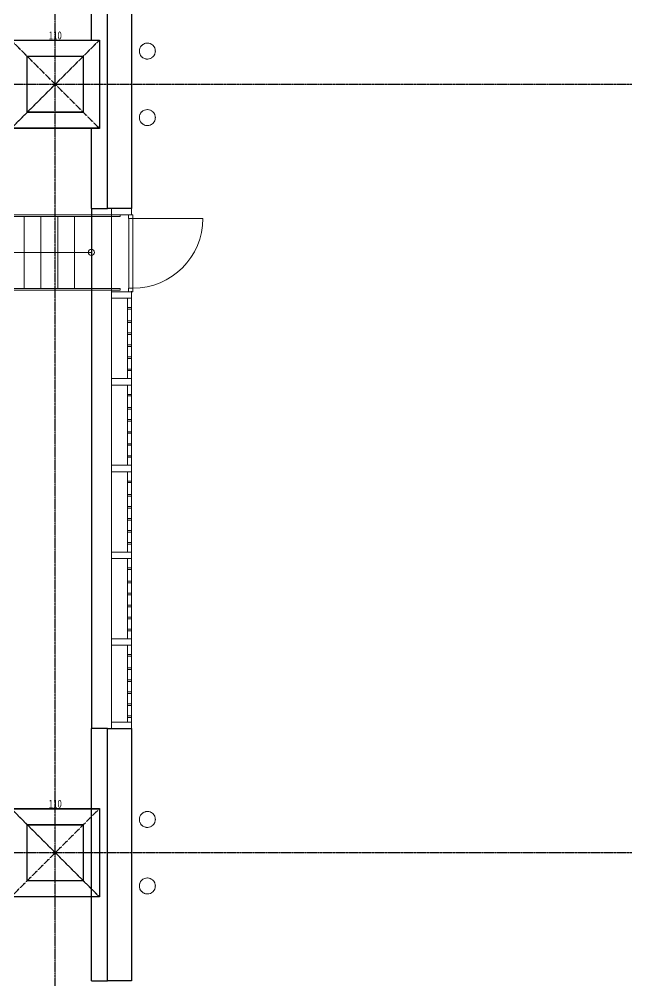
# Model space of a CAD drawing. Header units: millimetres. Extents: x -18489 to 17339, y -1599 to 10961.
# Drawn here: x -12883 to -12118, y 5502 to 6704 of the extents above; entities that cross this region are included whole.
import ezdxf

# ---------------------------------------------------------------- set-up
doc = ezdxf.new("R2010")
doc.units = ezdxf.units.MM
for name, pattern in [('X-CUB3-L10$0$COL-CEN-LIN', [3.25, 2.5, -0.25, 0.25, -0.25]), ('X-CUB3-L10$0$HIDDEN', [0.4, 0.3, -0.1]), ('X-CUB3-L10$0$JJP_虛線(退縮線、投影線、地下室範圍、非屬本工程、圖面分區)', [0.45, 0.3, -0.15])]:
    doc.linetypes.add(name, pattern=pattern)
for name, color, linetype in [('X-CUB3-L10$0$1_地上一層平面圖_1_A-STRS.Newcub', 8, 'Continuous'), ('X-CUB3-L10$0$1_地上一層平面圖_1_A-WALL-EX.Newcub', 8, 'Continuous'), ('X-CUB3-L10$0$A-OBJE-PIPE.Newcub', 8, 'Continuous'), ('X-CUB3-L10$0$A-WALL-EX.Newcub', 8, 'Continuous'), ('X-CUB3-L10$0$CCL', 8, 'X-CUB3-L10$0$COL-CEN-LIN'), ('X-CUB3-L10$0$COL', 8, 'Continuous'), ('X-CUB3-L10$0$COL-S', 8, 'Continuous'), ('X-CUB3-L10$0$WALL-DR', 8, 'Continuous'), ('X-CUB3-L10$0$WALL-G', 8, 'Continuous')]:
    doc.layers.add(name, color=color, linetype=linetype)
doc.styles.add('X-CUB3-L10$0$DIM', font='', dxfattribs={"width": 0.8})
doc.styles.get('X-CUB3-L10$0$DIM').set_extended_font_data('MingLiU')
doc.dimstyles.new('X-CUB3-L10$0$JJP_005_defpoint', dxfattribs={"dimtxt": 20, "dimasz": 0.5, "dimexe": 0.5, "dimexo": 0.5, "dimgap": 0.5, "dimtad": 1, "dimdsep": 46, "dimtxsty": 'X-CUB3-L10$0$DIM', "dimblk": 'X-CUB3-L10$0$_None', "dimcen": 10, "dimclrd": 256, "dimclre": 256, "dimclrt": 256, "dimadec": 0, "dimazin": 0, "dimtfac": 1, "dimtix": 1, "dimtmove": 2, "dimatfit": 3, "dimldrblk": 'X-CUB3-L10$0$_None', "dimfxl": 0.5, "dimtolj": 1, "dimtzin": 0, "dimarcsym": 0})

# ---------------------------------------------------------------- blocks, each defined once
blk = doc.blocks.new('X-CUB3-L10$0$變形體_7_1')
at = {"layer": 'X-CUB3-L10$0$A-OBJE-PIPE.Newcub', "color": 15, "lineweight": 0, "flags": 128}
blk.add_lwpolyline([(-12733, 5619.5), (-12733, 5619), (-12732.5, 5617.6), (-12732.4, 5617.1), (-12731.7, 5615.8), (-12731.4, 5615.3), (-12730.4, 5614.1), (-12730.1, 5613.8), (-12728.9, 5612.8), (-12728.5, 5612.5), (-12727.2, 5611.8), (-12726.8, 5611.6), (-12725.3, 5611.2), (-12724.9, 5611.1), (-12723.5, 5611), (-12723.1, 5610.9), (-12721.7, 5611.1), (-12721.3, 5611.1), (-12719.8, 5611.5), (-12719.3, 5611.7), (-12718, 5612.4), (-12717.6, 5612.6), (-12716.3, 5613.6), (-12716, 5613.9), (-12715, 5615.1), (-12714.7, 5615.5), (-12714, 5616.9), (-12713.8, 5617.3), (-12713.4, 5618.7), (-12713.3, 5619.1), (-12713.2, 5620.5), (-12713.1, 5620.9), (-12713.3, 5622.4), (-12713.3, 5622.8), (-12713.8, 5624.3), (-12713.9, 5624.7), (-12714.6, 5626.1), (-12714.8, 5626.5), (-12715.8, 5627.7), (-12716.1, 5628.1), (-12717.4, 5629), (-12717.7, 5629.3), (-12719.1, 5630), (-12719.5, 5630.2), (-12720.9, 5630.6), (-12721.3, 5630.8), (-12722.7, 5630.9), (-12723.1, 5630.9), (-12724.6, 5630.8), (-12725, 5630.7), (-12726.5, 5630.3), (-12726.9, 5630.2), (-12728.3, 5629.4), (-12728.7, 5629.2), (-12729.9, 5628.2), (-12730.3, 5627.9), (-12731.3, 5626.7), (-12731.5, 5626.3), (-12732.2, 5625), (-12732.4, 5624.6), (-12732.8, 5623.1), (-12733, 5622.7), (-12733.1, 5621.3), (-12733.1, 5620.9)], close=True, dxfattribs=at)
blk = doc.blocks.new('X-CUB3-L10$0$變形體_8_1')
at = {"layer": 'X-CUB3-L10$0$A-OBJE-PIPE.Newcub', "color": 15, "lineweight": 0, "flags": 128}
blk.add_lwpolyline([(-12733.1, 5703.6), (-12733, 5702.2), (-12732.8, 5701.8), (-12732.4, 5700.4), (-12732.2, 5700), (-12731.5, 5698.6), (-12731.3, 5698.2), (-12730.3, 5697), (-12729.9, 5696.7), (-12728.7, 5695.7), (-12728.3, 5695.5), (-12726.9, 5694.7), (-12726.5, 5694.6), (-12725, 5694.2), (-12724.6, 5694.1), (-12723.1, 5694), (-12722.7, 5694), (-12721.3, 5694.2), (-12720.9, 5694.3), (-12719.5, 5694.7), (-12719.1, 5694.9), (-12717.7, 5695.6), (-12717.4, 5695.9), (-12716.1, 5696.9), (-12715.8, 5697.2), (-12714.8, 5698.4), (-12714.6, 5698.8), (-12713.9, 5700.2), (-12713.8, 5700.6), (-12713.3, 5702.1), (-12713.3, 5702.5), (-12713.1, 5704), (-12713.2, 5704.4), (-12713.3, 5705.8), (-12713.4, 5706.2), (-12713.8, 5707.6), (-12714, 5708), (-12714.7, 5709.4), (-12715, 5709.8), (-12716, 5711), (-12716.3, 5711.3), (-12717.6, 5712.3), (-12718, 5712.5), (-12719.3, 5713.2), (-12719.8, 5713.4), (-12721.3, 5713.8), (-12721.7, 5713.9), (-12723.1, 5714), (-12723.5, 5714), (-12724.9, 5713.8), (-12725.3, 5713.7), (-12726.8, 5713.3), (-12727.2, 5713.1), (-12728.5, 5712.4), (-12728.9, 5712.1), (-12730.1, 5711.1), (-12730.4, 5710.8), (-12731.4, 5709.6), (-12731.7, 5709.2), (-12732.4, 5707.8), (-12732.5, 5707.4), (-12733, 5705.9), (-12733, 5705.4), (-12733.1, 5704)], close=True, dxfattribs=at)
blk = doc.blocks.new('X-CUB3-L10$0$變形體_13_1')
at = {"layer": 'X-CUB3-L10$0$A-OBJE-PIPE.Newcub', "color": 15, "lineweight": 0, "flags": 128}
blk.add_lwpolyline([(-12733, 6579.5), (-12733, 6579), (-12732.5, 6577.6), (-12732.4, 6577.1), (-12731.7, 6575.8), (-12731.4, 6575.3), (-12730.4, 6574.1), (-12730.1, 6573.8), (-12728.9, 6572.8), (-12728.5, 6572.5), (-12727.2, 6571.8), (-12726.8, 6571.6), (-12725.3, 6571.2), (-12724.9, 6571.1), (-12723.5, 6571), (-12723.1, 6570.9), (-12721.7, 6571.1), (-12721.3, 6571.1), (-12719.8, 6571.5), (-12719.3, 6571.7), (-12718, 6572.4), (-12717.6, 6572.6), (-12716.3, 6573.6), (-12716, 6573.9), (-12715, 6575.1), (-12714.7, 6575.5), (-12714, 6576.9), (-12713.8, 6577.3), (-12713.4, 6578.7), (-12713.3, 6579.1), (-12713.2, 6580.5), (-12713.1, 6580.9), (-12713.3, 6582.4), (-12713.3, 6582.8), (-12713.8, 6584.3), (-12713.9, 6584.7), (-12714.6, 6586.1), (-12714.8, 6586.5), (-12715.8, 6587.7), (-12716.1, 6588.1), (-12717.4, 6589), (-12717.7, 6589.3), (-12719.1, 6590), (-12719.5, 6590.2), (-12720.9, 6590.6), (-12721.3, 6590.8), (-12722.7, 6590.9), (-12723.1, 6590.9), (-12724.6, 6590.8), (-12725, 6590.7), (-12726.5, 6590.3), (-12726.9, 6590.2), (-12728.3, 6589.4), (-12728.7, 6589.2), (-12729.9, 6588.2), (-12730.3, 6587.9), (-12731.3, 6586.7), (-12731.5, 6586.3), (-12732.2, 6585), (-12732.4, 6584.6), (-12732.8, 6583.1), (-12733, 6582.7), (-12733.1, 6581.3), (-12733.1, 6580.9)], close=True, dxfattribs=at)
blk = doc.blocks.new('X-CUB3-L10$0$變形體_14_1')
at = {"layer": 'X-CUB3-L10$0$A-OBJE-PIPE.Newcub', "color": 15, "lineweight": 0, "flags": 128}
blk.add_lwpolyline([(-12733.1, 6663.6), (-12733, 6662.2), (-12732.8, 6661.8), (-12732.4, 6660.4), (-12732.2, 6660), (-12731.5, 6658.6), (-12731.3, 6658.2), (-12730.3, 6657), (-12729.9, 6656.7), (-12728.7, 6655.7), (-12728.3, 6655.5), (-12726.9, 6654.7), (-12726.5, 6654.6), (-12725, 6654.2), (-12724.6, 6654.1), (-12723.1, 6654), (-12722.7, 6654), (-12721.3, 6654.2), (-12720.9, 6654.3), (-12719.5, 6654.7), (-12719.1, 6654.9), (-12717.7, 6655.6), (-12717.4, 6655.9), (-12716.1, 6656.9), (-12715.8, 6657.2), (-12714.8, 6658.4), (-12714.6, 6658.8), (-12713.9, 6660.2), (-12713.8, 6660.6), (-12713.3, 6662.1), (-12713.3, 6662.5), (-12713.1, 6664), (-12713.2, 6664.4), (-12713.3, 6665.8), (-12713.4, 6666.2), (-12713.8, 6667.6), (-12714, 6668), (-12714.7, 6669.4), (-12715, 6669.8), (-12716, 6671), (-12716.3, 6671.3), (-12717.6, 6672.3), (-12718, 6672.5), (-12719.3, 6673.2), (-12719.8, 6673.4), (-12721.3, 6673.8), (-12721.7, 6673.9), (-12723.1, 6674), (-12723.5, 6674), (-12724.9, 6673.8), (-12725.3, 6673.7), (-12726.8, 6673.3), (-12727.2, 6673.1), (-12728.5, 6672.4), (-12728.9, 6672.1), (-12730.1, 6671.1), (-12730.4, 6670.8), (-12731.4, 6669.6), (-12731.7, 6669.2), (-12732.4, 6667.8), (-12732.5, 6667.4), (-12733, 6665.9), (-12733, 6665.4), (-12733.1, 6664)], close=True, dxfattribs=at)
blk = doc.blocks.new('*D570')
at = {"layer": 'DefPoints', "lineweight": -2, "transparency": 16777216}
blk.add_line((0, 0), (110, 0), dxfattribs=at)
at = {"layer": 'DefPoints', "color": 0, "transparency": 16777216}
for p in [(0, 0), (110, 0), (110, 0)]:
    blk.add_point(p, dxfattribs=at)
at = {"layer": 'DefPoints', "transparency": 16777216, "insert": (55, 6.1), "char_height": 10, "attachment_point": 5, "style": 'X-CUB3-L10$0$DIM'}
blk.add_mtext('\\A1;110', dxfattribs=at)
blk = doc.blocks.new('X-CUB3-L10$0$_None')
blk = doc.blocks.new('*D571')
at = {"layer": 'DefPoints', "lineweight": -2, "transparency": 16777216}
blk.add_line((0, 0), (0, -110), dxfattribs=at)
at = {"layer": 'DefPoints', "color": 0, "transparency": 16777216}
for p in [(0, 0), (0, -110), (0, -110)]:
    blk.add_point(p, dxfattribs=at)
at = {"layer": 'DefPoints', "transparency": 16777216, "insert": (-6.1, -55), "char_height": 10, "attachment_point": 5, "rotation": 90, "style": 'X-CUB3-L10$0$DIM'}
blk.add_mtext('\\A1;110', dxfattribs=at)
blk = doc.blocks.new('X-CUB3-L10$0$帷幕牆_2_1')
at = {"layer": 'X-CUB3-L10$0$1_地上一層平面圖_1_A-WALL-EX.Newcub', "color": 4, "lineweight": 0, "ltscale": 10}
blk.add_line((-12741.1, 1655), (-12653.8, 1655), dxfattribs=at)
at = {"layer": 'X-CUB3-L10$0$1_地上一層平面圖_1_A-WALL-EX.Newcub', "color": 4, "lineweight": 0, "ltscale": 10, "flags": 128}
for points in [[(-12746.6, 1659.5), (-12746.6, 1655), (-12741.1, 1655), (-12741.1, 1659.5)], [(-12741.1, 1563.1), (-12741.1, 1567.6), (-12746.6, 1567.6), (-12746.6, 1563.1)]]:
    blk.add_lwpolyline(points, close=True, dxfattribs=at)
for points in [[(-12746.1, 1655), (-12746.1, 1567.6)], [(-12741.1, 1655.5), (-12741.1, 1567.1)]]:
    blk.add_lwpolyline(points, dxfattribs=at)
at = {"layer": 'X-CUB3-L10$0$1_地上一層平面圖_1_A-WALL-EX.Newcub', "color": 8, "lineweight": 0, "ltscale": 10}
blk.add_arc((-12741.1, 1655), 87.3, 270, 0, dxfattribs=at)
at = {"layer": 'X-CUB3-L10$0$A-WALL-EX.Newcub', "color": 1, "lineweight": 0, "flags": 128}
for points in [[(-12743.1, 1659.5), (-12743.1, 1667.5), (-12768.1, 1667.5), (-12768.1, 1659.5)], [(-12743.1, 1555.1), (-12743.1, 1563.1), (-12768.1, 1563.1), (-12768.1, 1555.1)], [(-12743.1, 1541.5), (-12743.1, 1543.5), (-12748.1, 1543.5), (-12748.1, 1541.5)], [(-12743.1, 1524.8), (-12743.1, 1526.8), (-12748.1, 1526.8), (-12748.1, 1524.8)], [(-12743.1, 1509.8), (-12743.1, 1511.8), (-12748.1, 1511.8), (-12748.1, 1509.8)], [(-12743.1, 1494.8), (-12743.1, 1496.8), (-12748.1, 1496.8), (-12748.1, 1494.8)], [(-12743.1, 1479.8), (-12743.1, 1481.8), (-12748.1, 1481.8), (-12748.1, 1479.8)], [(-12743.1, 1464.8), (-12743.1, 1466.8), (-12748.1, 1466.8), (-12748.1, 1464.8)], [(-12743.1, 1446.8), (-12743.1, 1454.8), (-12768.1, 1454.8), (-12768.1, 1446.8)], [(-12743.1, 1433.1), (-12743.1, 1435.1), (-12748.1, 1435.1), (-12748.1, 1433.1)], [(-12743.1, 1416.5), (-12743.1, 1418.5), (-12748.1, 1418.5), (-12748.1, 1416.5)], [(-12743.1, 1401.5), (-12743.1, 1403.5), (-12748.1, 1403.5), (-12748.1, 1401.5)], [(-12743.1, 1386.5), (-12743.1, 1388.5), (-12748.1, 1388.5), (-12748.1, 1386.5)], [(-12743.1, 1371.5), (-12743.1, 1373.5), (-12748.1, 1373.5), (-12748.1, 1371.5)], [(-12743.1, 1356.5), (-12743.1, 1358.5), (-12748.1, 1358.5), (-12748.1, 1356.5)], [(-12743.1, 1338.5), (-12743.1, 1346.5), (-12768.1, 1346.5), (-12768.1, 1338.5)], [(-12743.1, 1324.8), (-12743.1, 1326.8), (-12748.1, 1326.8), (-12748.1, 1324.8)], [(-12743.1, 1308.1), (-12743.1, 1310.1), (-12748.1, 1310.1), (-12748.1, 1308.1)], [(-12743.1, 1293.1), (-12743.1, 1295.1), (-12748.1, 1295.1), (-12748.1, 1293.1)], [(-12743.1, 1278.1), (-12743.1, 1280.1), (-12748.1, 1280.1), (-12748.1, 1278.1)], [(-12743.1, 1263.1), (-12743.1, 1265.1), (-12748.1, 1265.1), (-12748.1, 1263.1)], [(-12743.1, 1248.1), (-12743.1, 1250.1), (-12748.1, 1250.1), (-12748.1, 1248.1)], [(-12743.1, 1230.1), (-12743.1, 1238.1), (-12768.1, 1238.1), (-12768.1, 1230.1)], [(-12743.1, 1216.5), (-12743.1, 1218.5), (-12748.1, 1218.5), (-12748.1, 1216.5)], [(-12743.1, 1199.8), (-12743.1, 1201.8), (-12748.1, 1201.8), (-12748.1, 1199.8)], [(-12743.1, 1184.8), (-12743.1, 1186.8), (-12748.1, 1186.8), (-12748.1, 1184.8)], [(-12743.1, 1169.8), (-12743.1, 1171.8), (-12748.1, 1171.8), (-12748.1, 1169.8)], [(-12743.1, 1154.8), (-12743.1, 1156.8), (-12748.1, 1156.8), (-12748.1, 1154.8)], [(-12743.1, 1139.8), (-12743.1, 1141.8), (-12748.1, 1141.8), (-12748.1, 1139.8)], [(-12743.1, 1121.8), (-12743.1, 1129.8), (-12768.1, 1129.8), (-12768.1, 1121.8)], [(-12743.1, 1108.1), (-12743.1, 1110.1), (-12748.1, 1110.1), (-12748.1, 1108.1)], [(-12743.1, 1091.5), (-12743.1, 1093.5), (-12748.1, 1093.5), (-12748.1, 1091.5)], [(-12743.1, 1076.5), (-12743.1, 1078.5), (-12748.1, 1078.5), (-12748.1, 1076.5)], [(-12743.1, 1061.5), (-12743.1, 1063.5), (-12748.1, 1063.5), (-12748.1, 1061.5)], [(-12743.1, 1046.5), (-12743.1, 1048.5), (-12748.1, 1048.5), (-12748.1, 1046.5)], [(-12743.1, 1031.5), (-12743.1, 1033.5), (-12748.1, 1033.5), (-12748.1, 1031.5)], [(-12743.1, 1017.5), (-12743.1, 1025.5), (-12768.1, 1025.5), (-12768.1, 1017.5)]]:
    blk.add_lwpolyline(points, close=True, dxfattribs=at)
at = {"layer": 'X-CUB3-L10$0$A-WALL-EX.Newcub', "color": 4, "lineweight": 0, "flags": 128}
for points in [[(-12768.1, 1563.1), (-12768.1, 1574.1), (-12768.1, 1589.1), (-12768.1, 1604.1), (-12768.1, 1619.1), (-12768.1, 1634.1), (-12768.1, 1650.8), (-12768.1, 1659.5)], [(-12743.1, 1563.1), (-12743.1, 1564.1)], [(-12768.1, 1454.8), (-12768.1, 1465.8), (-12768.1, 1480.8), (-12768.1, 1495.8), (-12768.1, 1510.8), (-12768.1, 1525.8), (-12768.1, 1542.5), (-12768.1, 1555.1)], [(-12748.1, 1543.5), (-12748.1, 1555.1)], [(-12743.1, 1543.5), (-12743.1, 1555.1)], [(-12748.1, 1526.8), (-12748.1, 1541.5)], [(-12743.1, 1526.8), (-12743.1, 1541.5)], [(-12748.1, 1511.8), (-12748.1, 1524.8)], [(-12743.1, 1511.8), (-12743.1, 1524.8)], [(-12748.1, 1496.8), (-12748.1, 1509.8)], [(-12743.1, 1496.8), (-12743.1, 1509.8)], [(-12748.1, 1481.8), (-12748.1, 1494.8)], [(-12743.1, 1481.8), (-12743.1, 1494.8)], [(-12748.1, 1466.8), (-12748.1, 1479.8)], [(-12743.1, 1466.8), (-12743.1, 1479.8)], [(-12748.1, 1454.8), (-12748.1, 1464.8)], [(-12743.1, 1454.8), (-12743.1, 1464.8)], [(-12768.1, 1346.5), (-12768.1, 1357.5), (-12768.1, 1372.5), (-12768.1, 1387.5), (-12768.1, 1402.5), (-12768.1, 1417.5), (-12768.1, 1434.1), (-12768.1, 1446.8)], [(-12748.1, 1435.1), (-12748.1, 1446.8)], [(-12743.1, 1435.1), (-12743.1, 1446.8)], [(-12748.1, 1418.5), (-12748.1, 1433.1)], [(-12743.1, 1418.5), (-12743.1, 1433.1)], [(-12748.1, 1403.5), (-12748.1, 1416.5)], [(-12743.1, 1403.5), (-12743.1, 1416.5)], [(-12748.1, 1388.5), (-12748.1, 1401.5)], [(-12743.1, 1388.5), (-12743.1, 1401.5)], [(-12748.1, 1373.5), (-12748.1, 1386.5)], [(-12743.1, 1373.5), (-12743.1, 1386.5)], [(-12748.1, 1358.5), (-12748.1, 1371.5)], [(-12743.1, 1358.5), (-12743.1, 1371.5)], [(-12748.1, 1346.5), (-12748.1, 1356.5)], [(-12743.1, 1346.5), (-12743.1, 1356.5)], [(-12768.1, 1238.1), (-12768.1, 1249.1), (-12768.1, 1264.1), (-12768.1, 1279.1), (-12768.1, 1294.1), (-12768.1, 1309.1), (-12768.1, 1325.8), (-12768.1, 1338.5)], [(-12748.1, 1326.8), (-12748.1, 1338.5)], [(-12743.1, 1326.8), (-12743.1, 1338.5)], [(-12748.1, 1310.1), (-12748.1, 1324.8)], [(-12743.1, 1310.1), (-12743.1, 1324.8)], [(-12748.1, 1295.1), (-12748.1, 1308.1)], [(-12743.1, 1295.1), (-12743.1, 1308.1)], [(-12748.1, 1280.1), (-12748.1, 1293.1)], [(-12743.1, 1280.1), (-12743.1, 1293.1)], [(-12748.1, 1265.1), (-12748.1, 1278.1)], [(-12743.1, 1265.1), (-12743.1, 1278.1)], [(-12748.1, 1250.1), (-12748.1, 1263.1)], [(-12743.1, 1250.1), (-12743.1, 1263.1)], [(-12748.1, 1238.1), (-12748.1, 1248.1)], [(-12743.1, 1238.1), (-12743.1, 1248.1)], [(-12768.1, 1129.8), (-12768.1, 1140.8), (-12768.1, 1155.8), (-12768.1, 1170.8), (-12768.1, 1185.8), (-12768.1, 1200.8), (-12768.1, 1217.5), (-12768.1, 1230.1)], [(-12748.1, 1218.5), (-12748.1, 1230.1)], [(-12743.1, 1218.5), (-12743.1, 1230.1)], [(-12748.1, 1201.8), (-12748.1, 1216.5)], [(-12743.1, 1201.8), (-12743.1, 1216.5)], [(-12748.1, 1186.8), (-12748.1, 1199.8)], [(-12743.1, 1186.8), (-12743.1, 1199.8)], [(-12748.1, 1171.8), (-12748.1, 1184.8)], [(-12743.1, 1171.8), (-12743.1, 1184.8)], [(-12748.1, 1156.8), (-12748.1, 1169.8)], [(-12743.1, 1156.8), (-12743.1, 1169.8)], [(-12748.1, 1141.8), (-12748.1, 1154.8)], [(-12743.1, 1141.8), (-12743.1, 1154.8)], [(-12748.1, 1129.8), (-12748.1, 1139.8)], [(-12743.1, 1129.8), (-12743.1, 1139.8)], [(-12768.1, 1025.5), (-12768.1, 1032.5), (-12768.1, 1047.5), (-12768.1, 1062.5), (-12768.1, 1077.5), (-12768.1, 1092.5), (-12768.1, 1109.1), (-12768.1, 1121.8)], [(-12748.1, 1110.1), (-12748.1, 1121.8)], [(-12743.1, 1110.1), (-12743.1, 1121.8)], [(-12748.1, 1093.5), (-12748.1, 1108.1)], [(-12743.1, 1093.5), (-12743.1, 1108.1)], [(-12748.1, 1078.5), (-12748.1, 1091.5)], [(-12743.1, 1078.5), (-12743.1, 1091.5)], [(-12748.1, 1063.5), (-12748.1, 1076.5)], [(-12743.1, 1063.5), (-12743.1, 1076.5)], [(-12748.1, 1048.5), (-12748.1, 1061.5)], [(-12743.1, 1048.5), (-12743.1, 1061.5)], [(-12748.1, 1033.5), (-12748.1, 1046.5)], [(-12743.1, 1033.5), (-12743.1, 1046.5)], [(-12748.1, 1025.5), (-12748.1, 1031.5)], [(-12743.1, 1025.5), (-12743.1, 1031.5)]]:
    blk.add_lwpolyline(points, dxfattribs=at)
blk = doc.blocks.new('X-CUB3-L10$0$A$C1d0d7561')
at = {"layer": 'X-CUB3-L10$0$1_地上一層平面圖_1_A-STRS.Newcub', "color": 12, "lineweight": 0, "ltscale": 10}
for p, q in [((-220, 25), (-256, 25)), ((-256, 25), (-256, 23)), ((-115, 25), (-220, 25)), ((-115, 23), (-115, 25)), ((-256, 23), (-220, 23)), ((-220, 23), (-115, 23)), ((-220, 23), (-220, -67)), ((-199, 23), (-220, 23)), ((-199, -67), (-199, 23)), ((-199, 23), (-199, -67)), ((-178, 23), (-199, 23)), ((-178, -67), (-178, 23)), ((-178, 23), (-178, -67)), ((-157, 23), (-178, 23)), ((-157, -67), (-157, 23)), ((-157, 23), (-157, -67)), ((-136, 23), (-157, 23)), ((-136, -67), (-136, 23)), ((-136, 23), (-136, -67)), ((-115, 23), (-136, 23)), ((-115, -67), (-115, 23)), ((-220, -67), (-256, -67)), ((-256, -67), (-256, -69)), ((-256, -69), (-220, -69)), ((-115, -67), (-220, -67)), ((-220, -67), (-199, -67)), ((-220, -69), (-115, -69)), ((-199, -67), (-178, -67)), ((-178, -67), (-157, -67)), ((-157, -67), (-136, -67)), ((-136, -67), (-115, -67)), ((-115, -69), (-115, -67)), ((80, -128), (-25, -128)), ((-25, -128), (-25, -130)), ((-25, -130), (80, -130)), ((-4, -130), (-25, -130)), ((-25, -130), (-25, -220)), ((17, -130), (-4, -130)), ((-4, -130), (-4, -220)), ((-4, -220), (-4, -130)), ((38, -130), (17, -130)), ((17, -130), (17, -220)), ((17, -220), (17, -130)), ((59, -130), (38, -130)), ((38, -130), (38, -220)), ((38, -220), (38, -130)), ((80, -130), (59, -130)), ((59, -130), (59, -220)), ((59, -220), (59, -130)), ((116, -128), (80, -128)), ((80, -130), (116, -130)), ((80, -220), (80, -130)), ((116, -130), (116, -128)), ((80, -220), (-25, -220)), ((-25, -220), (-25, -222)), ((-25, -220), (-4, -220)), ((-25, -222), (80, -222)), ((-4, -220), (17, -220)), ((17, -220), (38, -220)), ((38, -220), (59, -220)), ((59, -220), (80, -220)), ((116, -220), (80, -220)), ((80, -222), (116, -222)), ((116, -222), (116, -220))]:
    blk.add_line(p, q, dxfattribs=at)
at = {"layer": 'X-CUB3-L10$0$1_地上一層平面圖_1_A-STRS.Newcub', "color": 8, "lineweight": 0, "ltscale": 10}
for p, q in [((-220, -22), (-199, -22)), ((-199, -22), (-136, -22)), ((-136, -22), (-115, -22)), ((-115, -22), (-120, -17)), ((-120, -27), (-115, -22)), ((-20, -170), (-25, -175)), ((-4, -175), (-25, -175)), ((-25, -175), (-20, -180)), ((59, -175), (-4, -175)), ((80, -175), (59, -175))]:
    blk.add_line(p, q, dxfattribs=at)
at = {"layer": 'X-CUB3-L10$0$1_地上一層平面圖_1_A-STRS.Newcub', "color": 12, "lineweight": 0, "ltscale": 10, "flags": 128}
for points in [[(-115, 25), (-115, 23)], [(-25, 25), (-25, -128)], [(-23, -128), (-23, 25)], [(-115, 23), (-115, -220)], [(-25, 23), (-115, 23)], [(-115, 23), (-25, 23)], [(-25, -220), (-25, 23)], [(-117, -69), (-117, -222)], [(-115, -69), (-117, -69)], [(-115, -222), (-115, -69)], [(-25, -128), (-23, -128)], [(-115, -220), (-25, -220)], [(-25, -220), (-115, -220)], [(-115, -222), (-25, -222)], [(-25, -222), (-25, -220)]]:
    blk.add_lwpolyline(points, dxfattribs=at)
at = {"layer": 'X-CUB3-L10$0$1_地上一層平面圖_1_A-STRS.Newcub', "color": 8, "lineweight": 0, "ltscale": 10, "flags": 128}
for points in [[(-220, -25.8, 1), (-220, -18.2, 1)], [(80, -171.2, 1), (80, -178.7, 1)]]:
    blk.add_lwpolyline(points, format="xyb", close=True, dxfattribs=at)
at = {"layer": 'X-CUB3-L10$0$1_地上一層平面圖_1_A-WALL-EX.Newcub', "color": 12, "linetype": 'X-CUB3-L10$0$JJP_虛線(退縮線、投影線、地下室範圍、非屬本工程、圖面分區)', "lineweight": 0, "ltscale": 10, "flags": 128}
blk.add_lwpolyline([(-1110, 25), (-20, 25)], dxfattribs=at)
at = {"layer": 'X-CUB3-L10$0$1_地上一層平面圖_1_A-WALL-EX.Newcub', "color": 8, "lineweight": 0, "ltscale": 10, "flags": 128}
blk.add_lwpolyline([(-25, -224.3), (-25, 25)], dxfattribs=at)
blk = doc.blocks.new('*U569')
at = {"layer": 'DefPoints', "linetype": 'X-CUB3-L10$0$HIDDEN', "ltscale": 0.1}
for p, q in [((110, 0), (0, -110)), ((0, 0), (110, -110))]:
    blk.add_line(p, q, dxfattribs=at)
at = {"layer": 'X-CUB3-L10$0$COL', "ltscale": 0.1}
blk.add_lwpolyline([(0, 0), (110, 0), (110, -110), (0, -110)], close=True, dxfattribs=at)
at = {"layer": 'DefPoints'}
dim = blk.add_linear_dim(base=(110, 0), p1=(0, 0), p2=(110, 0), dimstyle='X-CUB3-L10$0$JJP_005_defpoint', override={"dimtxt": 10}, dxfattribs=at)
dim.commit()
dim.dimension.update_dxf_attribs({"geometry": '*D570', "text_midpoint": (55, 6.067)})
dim = blk.add_linear_dim(base=(0, -110), p1=(0, 0), p2=(0, -110), angle=90, dimstyle='X-CUB3-L10$0$JJP_005_defpoint', override={"dimtxt": 10}, dxfattribs=at)
dim.commit()
dim.dimension.update_dxf_attribs({"geometry": '*D571', "text_midpoint": (-6.067, -55)})
blk = doc.blocks.new('X-CUB3-L10$0$CUB3-10')
at = {"layer": 'X-CUB3-L10$0$CCL'}
for p, q in [((0, 0), (0, 9982.459)), ((720, 7342.459), (-5160, 7342.459)), ((720, 6382.459), (-5160, 6382.459))]:
    blk.add_line(p, q, dxfattribs=at)
at = {"layer": 'X-CUB3-L10$0$COL-S'}
for points in [[(-35, 7377.459), (35, 7377.459), (35, 7307.459), (-35, 7307.459)], [(-35, 6417.459), (35, 6417.459), (35, 6347.459), (-35, 6347.459)]]:
    blk.add_lwpolyline(points, close=True, dxfattribs=at)
at = {"layer": 'X-CUB3-L10$0$COL'}
for p in [(-55, 7397.459), (-55, 6437.459)]:
    blk.add_blockref('*U569', p, dxfattribs=at)
blk = doc.blocks.new('X-CUB3-L10')
at = {"layer": 'X-CUB3-L10$0$COL-S'}
for points in [[(-12873.1, 6657.5), (-12803.1, 6657.5), (-12803.1, 6587.5), (-12873.1, 6587.5)], [(-12873.1, 5697.5), (-12803.1, 5697.5), (-12803.1, 5627.5), (-12873.1, 5627.5)]]:
    blk.add_lwpolyline(points, close=True, dxfattribs=at)
at = {"layer": 'X-CUB3-L10$0$WALL-DR'}
for p, q in [((-12793.1, 6677.5), (-12793.1, 6777.5)), ((-12773.1, 6467.5), (-12773.1, 6777.5)), ((-12793.1, 6467.5), (-12793.1, 6567.5)), ((-12793.1, 6467.5), (-12773.1, 6467.5)), ((-12793.1, 5502.5), (-12793.1, 5817.5)), ((-12773.1, 5817.5), (-12793.1, 5817.5)), ((-12773.1, 5502.5), (-12773.1, 5817.5)), ((-12793.1, 5502.5), (-12773.1, 5502.5))]:
    blk.add_line(p, q, dxfattribs=at)
at = {"layer": 'X-CUB3-L10$0$WALL-DR', "color": 8}
blk.add_line((-12793.1, 6467.5), (-12793.1, 5817.5), dxfattribs=at)
at = {"layer": 'X-CUB3-L10$0$WALL-G'}
for points in [[(-12773.1, 6467.5), (-12773.1, 6777.5), (-12743.1, 6777.5), (-12743.1, 6467.5), (-12773.1, 6467.5)], [(-12743.1, 5817.5), (-12743.1, 5502.5), (-12773.1, 5502.5), (-12773.1, 5817.5), (-12743.1, 5817.5)]]:
    blk.add_lwpolyline(points, dxfattribs=at)
at = {"layer": 'X-CUB3-L10$0$A-OBJE-PIPE.Newcub', "lineweight": 0}
for name in ['X-CUB3-L10$0$變形體_14_1', 'X-CUB3-L10$0$變形體_13_1', 'X-CUB3-L10$0$變形體_8_1', 'X-CUB3-L10$0$變形體_7_1']:
    blk.add_blockref(name, (0, 0), dxfattribs=at)
at = {"layer": 'X-CUB3-L10$0$A-WALL-EX.Newcub', "lineweight": 0}
blk.add_blockref('X-CUB3-L10$0$帷幕牆_2_1', (0, 4800), dxfattribs=at)
at = {"layer": 'X-CUB3-L10$0$CCL'}
blk.add_blockref('X-CUB3-L10$0$CUB3-10', (-12838.1, -720), dxfattribs=at)
at = {"layer": 'X-CUB3-L10$0$COL'}
for p in [(-12893.1, 6677.5), (-12893.1, 5717.5)]:
    blk.add_blockref('*U569', p, dxfattribs=at)
at = {"layer": 'X-CUB3-L10$0$WALL-DR'}
blk.add_blockref('X-CUB3-L10$0$A$C1d0d7561', (-12873.1, 6587.5), dxfattribs=at)

msp = doc.modelspace()

# ---------------------------------------------------------------- block references
msp.add_blockref('X-CUB3-L10', (0, 0))

doc.saveas('drawing.dxf')
